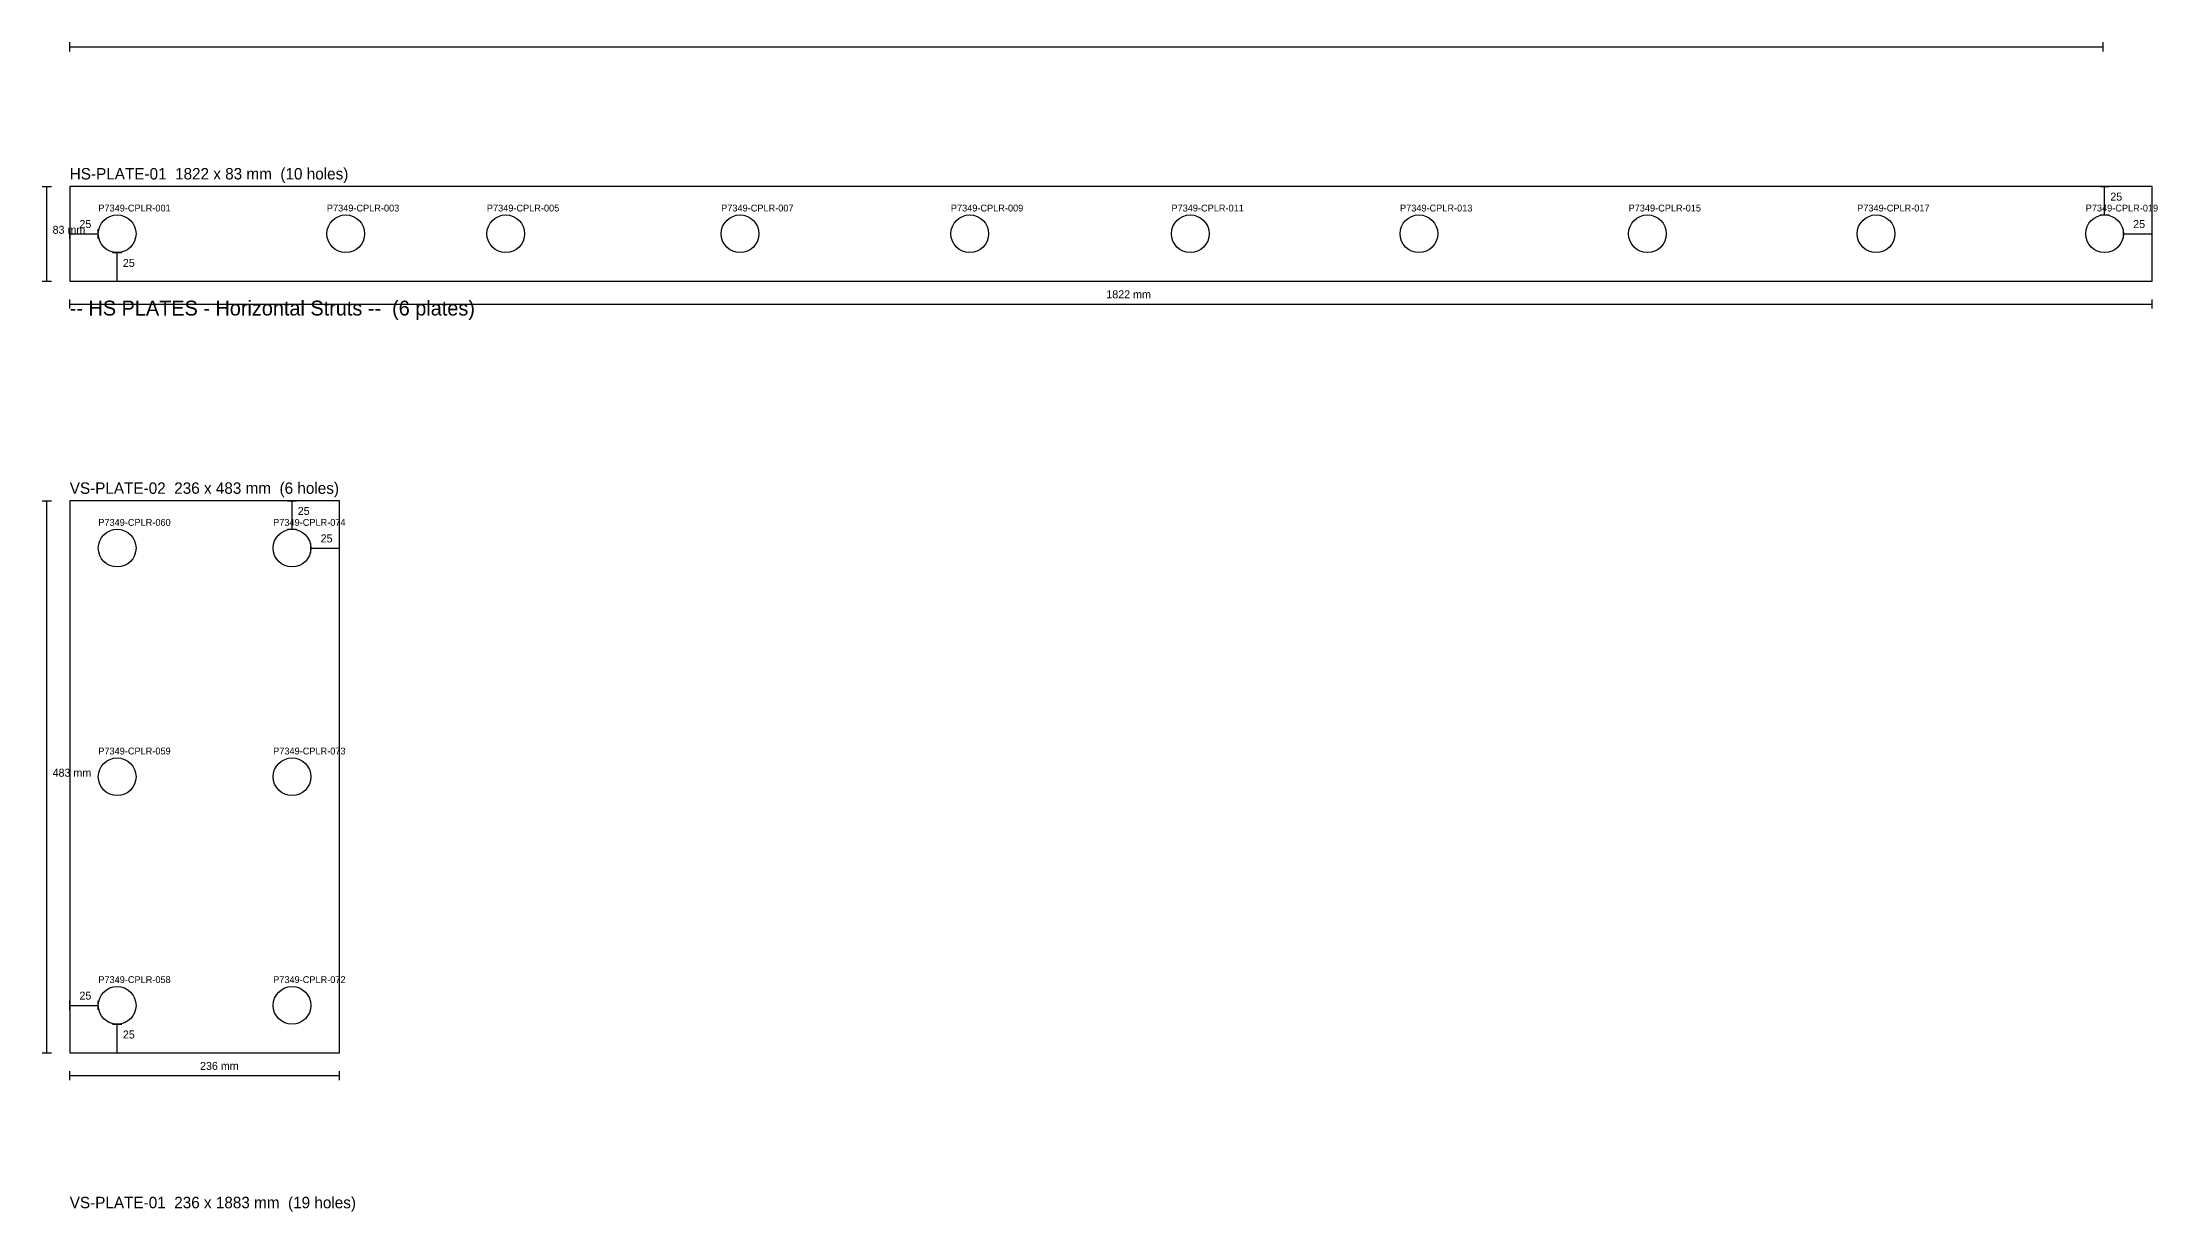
# Model space of a CAD drawing. Extents: x 56 to 1978, y 61 to 5964.
# Drawn here: x 56 to 1907, y 3924 to 4947 of the extents above; entities that cross this region are included whole.
import ezdxf

# ---------------------------------------------------------------- set-up
doc = ezdxf.new("R2010")
doc.units = 0

msp = doc.modelspace()

# ---------------------------------------------------------------- linework, layer by layer
at = {"layer": 'DIMS'}
for p, q in [((80, 4938.6), (80, 4946.6)), ((80, 4942.6), (1859.1, 4942.6)), ((1859.1, 4938.6), (1859.1, 4946.6)), ((56, 4820.6), (64, 4820.6)), ((60, 4737.6), (60, 4820.6)), ((1856.5, 4820.6), (1864.5, 4820.6)), ((1860.5, 4795.6), (1860.5, 4820.6)), ((1856.5, 4795.6), (1864.5, 4795.6)), ((80, 4775.1), (80, 4783.1)), ((80, 4779.1), (105, 4779.1)), ((105, 4775.1), (105, 4783.1)), ((1877, 4775.1), (1877, 4783.1)), ((1877, 4779.1), (1902, 4779.1)), ((1902, 4775.1), (1902, 4783.1)), ((117.5, 4762.6), (125.5, 4762.6)), ((121.5, 4737.6), (121.5, 4762.6)), ((56, 4737.6), (64, 4737.6)), ((80, 4713.6), (80, 4721.6)), ((117.5, 4737.6), (125.5, 4737.6)), ((1902, 4713.6), (1902, 4721.6)), ((80, 4717.6), (1902, 4717.6)), ((56, 4545.6), (64, 4545.6)), ((60, 4062.6), (60, 4545.6)), ((270.5, 4545.6), (278.5, 4545.6)), ((274.5, 4520.6), (274.5, 4545.6)), ((270.5, 4520.6), (278.5, 4520.6)), ((291, 4500.1), (291, 4508.1)), ((291, 4504.1), (316, 4504.1)), ((316, 4500.1), (316, 4508.1)), ((80, 4100.1), (80, 4108.1)), ((80, 4104.1), (105, 4104.1)), ((105, 4100.1), (105, 4108.1)), ((117.5, 4087.6), (125.5, 4087.6)), ((121.5, 4062.6), (121.5, 4087.6)), ((56, 4062.6), (64, 4062.6)), ((117.5, 4062.6), (125.5, 4062.6)), ((80, 4038.6), (80, 4046.6)), ((80, 4042.6), (316, 4042.6)), ((316, 4038.6), (316, 4046.6))]:
    msp.add_line(p, q, dxfattribs=at)
at = {"layer": 'HOLES'}
for centre in [(121.5, 4779.1), (321.5, 4779.1), (461.5, 4779.1), (666.5, 4779.1), (867.5, 4779.1), (1060.5, 4779.1), (1260.5, 4779.1), (1460.5, 4779.1), (1660.5, 4779.1), (1860.5, 4779.1), (121.5, 4504.1), (274.5, 4504.1), (121.5, 4304.1), (274.5, 4304.1), (121.5, 4104.1), (274.5, 4104.1)]:
    msp.add_circle(centre, 16.5, dxfattribs=at)
at = {"layer": 'PLATE_OUTLINE'}
for p, q in [((1902, 4820.6), (80, 4820.6)), ((80, 4820.6), (80, 4737.6)), ((1902, 4737.6), (1902, 4820.6)), ((80, 4737.6), (1902, 4737.6)), ((316, 4545.6), (80, 4545.6)), ((80, 4545.6), (80, 4062.6)), ((316, 4062.6), (316, 4545.6)), ((80, 4062.6), (316, 4062.6))]:
    msp.add_line(p, q, dxfattribs=at)

# ---------------------------------------------------------------- texts
at = {"layer": 'DIMS'}
for s, p in [('25', (1865.5, 4808.1)), ('83 mm', (65, 4779.1)), ('25', (88.5, 4784.1)), ('25', (1885.5, 4784.1)), ('25', (126.5, 4750.1)), ('1822 mm', (987, 4722.6)), ('25', (279.5, 4533.1)), ('25', (299.5, 4509.1)), ('483 mm', (65, 4304.1)), ('25', (88.5, 4109.1)), ('25', (126.5, 4075.1)), ('236 mm', (194, 4047.6))]:
    msp.add_text(s, height=7, dxfattribs=at).set_placement(p)
at = {"layer": 'TEXT'}
for s, height, p in [('HS-PLATE-01  1822 x 83 mm  (10 holes)', 10, (80, 4826.6)), ('P7349-CPLR-001', 6, (105, 4798.6)), ('P7349-CPLR-003', 6, (305, 4798.6)), ('P7349-CPLR-005', 6, (445, 4798.6)), ('P7349-CPLR-007', 6, (650, 4798.6)), ('P7349-CPLR-009', 6, (851, 4798.6)), ('P7349-CPLR-011', 6, (1044, 4798.6)), ('P7349-CPLR-013', 6, (1244, 4798.6)), ('P7349-CPLR-015', 6, (1444, 4798.6)), ('P7349-CPLR-017', 6, (1644, 4798.6)), ('P7349-CPLR-019', 6, (1844, 4798.6)), ('-- HS PLATES - Horizontal Struts --  (6 plates)', 13, (80, 4707.6)), ('VS-PLATE-02  236 x 483 mm  (6 holes)', 10, (80, 4551.6)), ('P7349-CPLR-060', 6, (105, 4523.6)), ('P7349-CPLR-074', 6, (258, 4523.6)), ('P7349-CPLR-059', 6, (105, 4323.6)), ('P7349-CPLR-073', 6, (258, 4323.6)), ('P7349-CPLR-058', 6, (105, 4123.6)), ('P7349-CPLR-072', 6, (258, 4123.6)), ('VS-PLATE-01  236 x 1883 mm  (19 holes)', 10, (80, 3926.6))]:
    msp.add_text(s, height=height, dxfattribs=at).set_placement(p)

doc.saveas('drawing.dxf')
